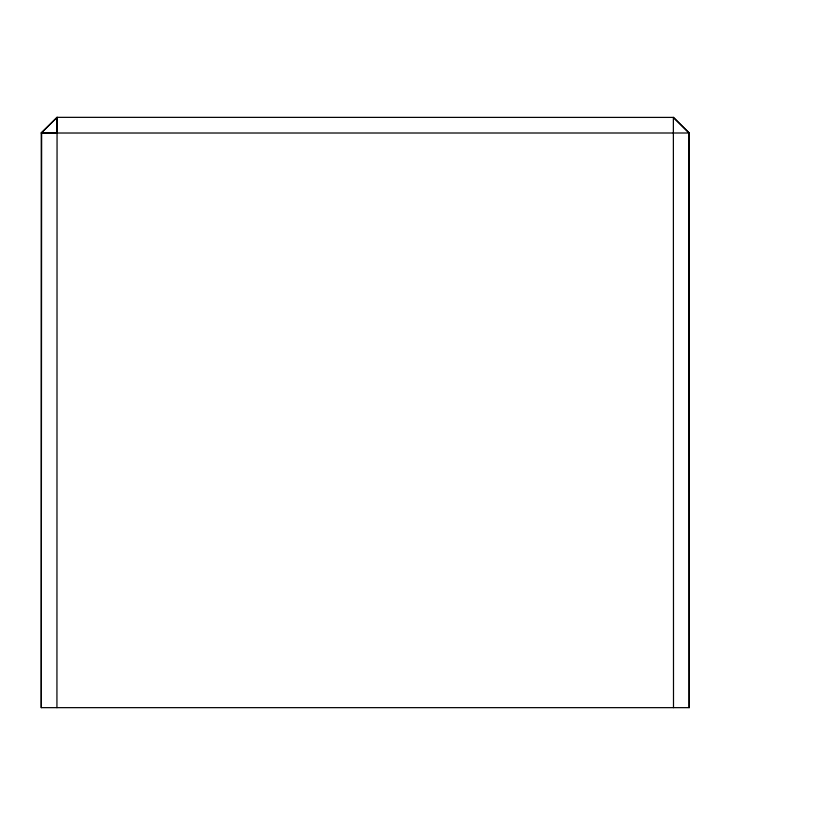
<?xml version="1.0" encoding="UTF-8"?>
<svg xmlns="http://www.w3.org/2000/svg" width="825" height="825" viewBox="0 0 825 825"><rect width="100%" height="100%" fill="white"/><g stroke="black" fill="none" stroke-linecap="round" stroke-linejoin="round"><path stroke-width="1.24" d="M41.26 707.675L41.25 132.887L57.059 117.346L673.365 117.408L689.112 133L689.174 707.654L41.26 707.654L41.642 132.505M56.935 707.654L57.059 117.346L41.322 133.021L689.112 133L673.365 117.325L673.499 707.654M57.059 117.336L56.925 132.887L41.25 132.887M689.05 133.011L689.174 707.654"/></g></svg>
